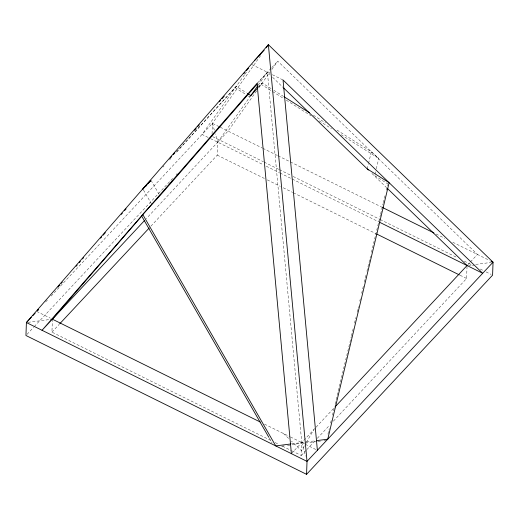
<?xml version="1.0" encoding="UTF-8"?>
<svg xmlns="http://www.w3.org/2000/svg" width="519" height="519" viewBox="0 0 519 519"><rect width="100%" height="100%" fill="white"/><g stroke="black" fill="none" stroke-linecap="round" stroke-linejoin="round"><path stroke-width="0.39" stroke-dasharray="2.6 1.95" d="M270.853 440.443L51.945 332.141L52.393 319.191M212.063 133.876L212.433 123.353L261.051 54.969M150.906 226.174L217.247 155.136L217.701 142.18L215.385 133.896M291.879 450.842L301.299 455.507L301.753 442.551L267.415 72.264L257.833 83.261M333.367 421.169L466.607 278.495L467.055 265.546L469.786 262.627M367.238 168.902L368.354 164.225M368.542 163.446L371.338 151.749L335.884 129.413M375.042 174.086L375.587 171.802M376.314 168.759L378.779 158.451L371.338 151.749M327.956 434.092L329.273 428.59M330.59 423.082L331.531 419.144M332.478 415.213L334.171 408.129M335.112 404.197L348.664 347.548M348.852 346.763L351.305 336.533M351.493 335.748L353.562 327.093M354.503 323.155L355.82 317.647M357.137 312.14L358.46 306.632M359.777 301.124L360.342 298.769M361.659 293.261L363.352 286.177M364.293 282.245L365.986 275.161M366.927 271.229L370.508 256.276M371.448 252.344L380.485 214.581M380.674 213.789L383.119 203.565M383.307 202.78L385.007 195.695M386.324 190.188L387.641 184.68M304.322 445.808L301.468 450.648L291.496 441.169M306.353 442.363L313.911 429.531M244.475 74.807L202.066 134.447L209.884 138.314M244.929 74.165L246.759 71.596M217.701 142.18L250.372 96.223M258.209 85.207L267.415 72.264L269.731 74.509M256.626 90.916L228.062 131.086L146.384 218.551M258.968 87.62L270.01 72.089M271.833 69.52L277.775 61.164L477.422 254.453L470.331 262.043M176.668 151.769L236.249 86.375L246.201 92.642M162.953 167.099L164.043 165.905M169.473 159.923L170.556 158.73M176.531 152.151L236.249 86.375M258.235 87.198L262.244 83.014L271.106 88.6M258.443 87.198L262.244 83.014M45.607 301.987L47.819 299.619M51.141 296.064L212.433 123.353L219.537 126.87M257.048 83.358L271.229 68.171M271.774 67.587L277.775 61.164M27.053 334.32L33.677 327.23M34.228 326.639L173.34 177.68M176.097 174.728L177.2 173.547M51.945 332.141L59.127 324.446M291.393 453.651L315.571 427.753M316.123 427.163L334.372 407.629M301.299 455.507L306.275 450.174M306.826 449.584L315.124 440.702M317.33 438.334L329.494 425.314M250.411 95.97L249.548 96.768L248.218 95.931M316.992 441.611L305.951 443.038L301.753 442.551L294.961 444.465L286.287 445.587M27.981 322.344L50.032 319.496M468.631 265.345L472.569 264.833M475.722 264.424L491.474 262.387M291.509 443.875L305.691 442.045M306.476 441.941L315.143 440.819M281.558 446.197L285.502 445.685M317.777 441.513L320.93 441.105M324.083 440.696L326.451 440.391M251.78 64.531L269.543 73.315M272.384 74.723L283.043 79.997M220.244 127.22L262.134 147.941M262.854 148.298L277.354 155.473M278.08 155.83L289.673 161.571M290.4 161.928L382.458 207.47M436.103 234.011L444.802 238.312M452.776 242.256L489.495 260.428M212.706 136.666L263.464 161.779M264.184 162.136L278.69 169.311M279.417 169.668L290.29 175.046M293.19 176.486L379.48 219.174M380.206 219.531L457.07 257.56M464.317 261.148L473.743 265.806M480.27 269.037L483.17 270.47M486.069 271.911L491.149 274.421M210.597 138.67L263.367 164.776M266.266 166.21L279.313 172.665M280.039 173.022L378.623 221.795M217.247 155.136L264.366 178.445M267.266 179.879L280.312 186.334M283.212 187.768L292.632 192.432M293.358 192.789L375.996 233.673M460.081 275.271L466.607 278.495M36.765 311.458L50.265 318.134M264.521 424.133L289.758 436.622M290.465 436.966L304.595 443.959M305.302 444.309L315.961 449.584M275.206 442.597L278.826 444.387M282.453 446.178L291.153 450.486M273.831 90.312L283.38 96.333M313.379 115.231L325.653 122.964M260.947 84.208L271.911 91.117M272.592 91.545L283.556 98.454M286.293 100.18L310.959 115.718M319.179 120.901L331.511 128.673M341.1 134.713L378.779 158.451M234.958 87.575L245.565 94.257M374.679 175.61L387.829 183.895M283.406 433.475L288.609 438.419M272.637 77.318L283.082 87.432M371.876 173.398L386.389 187.443M151.01 180.255L159.132 194.378M143.497 190.025L151.782 204.441M269.225 437.997L272.047 442.908M212.433 123.353L214.328 130.133M301.753 442.551L305.548 456.11"/><path stroke-width="0.78" d="M306.567 474.334L307.021 461.385L268.375 44.666L26.404 322.552L25.95 335.501L306.567 474.334L492.596 275.135L493.05 262.186L268.375 44.666L266.15 47.8M247.524 93.478L250.839 95.567L257.748 85.856M50.823 319.393L52.393 319.191L141.739 216.04M38.361 309.622L37.297 310.842L38.425 309.681M58.031 287.033L59.627 285.197M61.223 283.368L62.286 282.148M76.111 266.273L77.175 265.053M79.297 262.608L80.361 261.388M82.489 258.942L83.553 257.722M100.569 238.182L101.633 236.962M103.229 235.133L105.351 232.687M121.303 214.373L122.367 213.147M124.495 210.708L126.091 208.878M145.742 186.308L146.793 185.095M148.901 182.675L150.484 180.859L147.766 183.739M170.102 158.327L171.698 156.498M173.288 154.668L174.877 152.846M194.502 130.308L196.091 128.478M197.687 126.655L199.277 124.826M219.427 101.685L220.491 100.465M222.08 98.636L224.202 96.203M243.826 73.666L244.884 72.446M246.48 70.616L248.601 68.184M257.301 83.877L159.904 195.728L141.505 215.761L268.823 437.296M143.101 189.338L142.894 188.968L150.516 180.567M250.839 95.567L257.898 87.795M254.9 60.146L264.171 50.22M142.894 188.968L146.682 184.9M31.309 317.297L26.404 322.552L307.021 461.385L493.05 262.186L490.916 261.128M32.944 315.546L35.13 313.21M144.723 220.328L42.033 330.285L257.048 83.358L291.393 453.651M59.685 323.85L149.245 227.951M334.924 407.032L467.055 265.546L387.55 188.572M290.724 443.979L275.758 445.918L142.803 214.561M316.72 440.618L327.742 439.191L389.12 182.694L367.238 168.902M382.458 207.47L433.929 232.934M379.35 222.151L482.689 273.279L283.043 79.997L317.381 450.284M376.723 234.03L459.354 274.914M52.393 319.191L260.162 421.979M284.062 96.761L309.292 112.655M283.659 87.996L368.393 170.031"/></g></svg>
